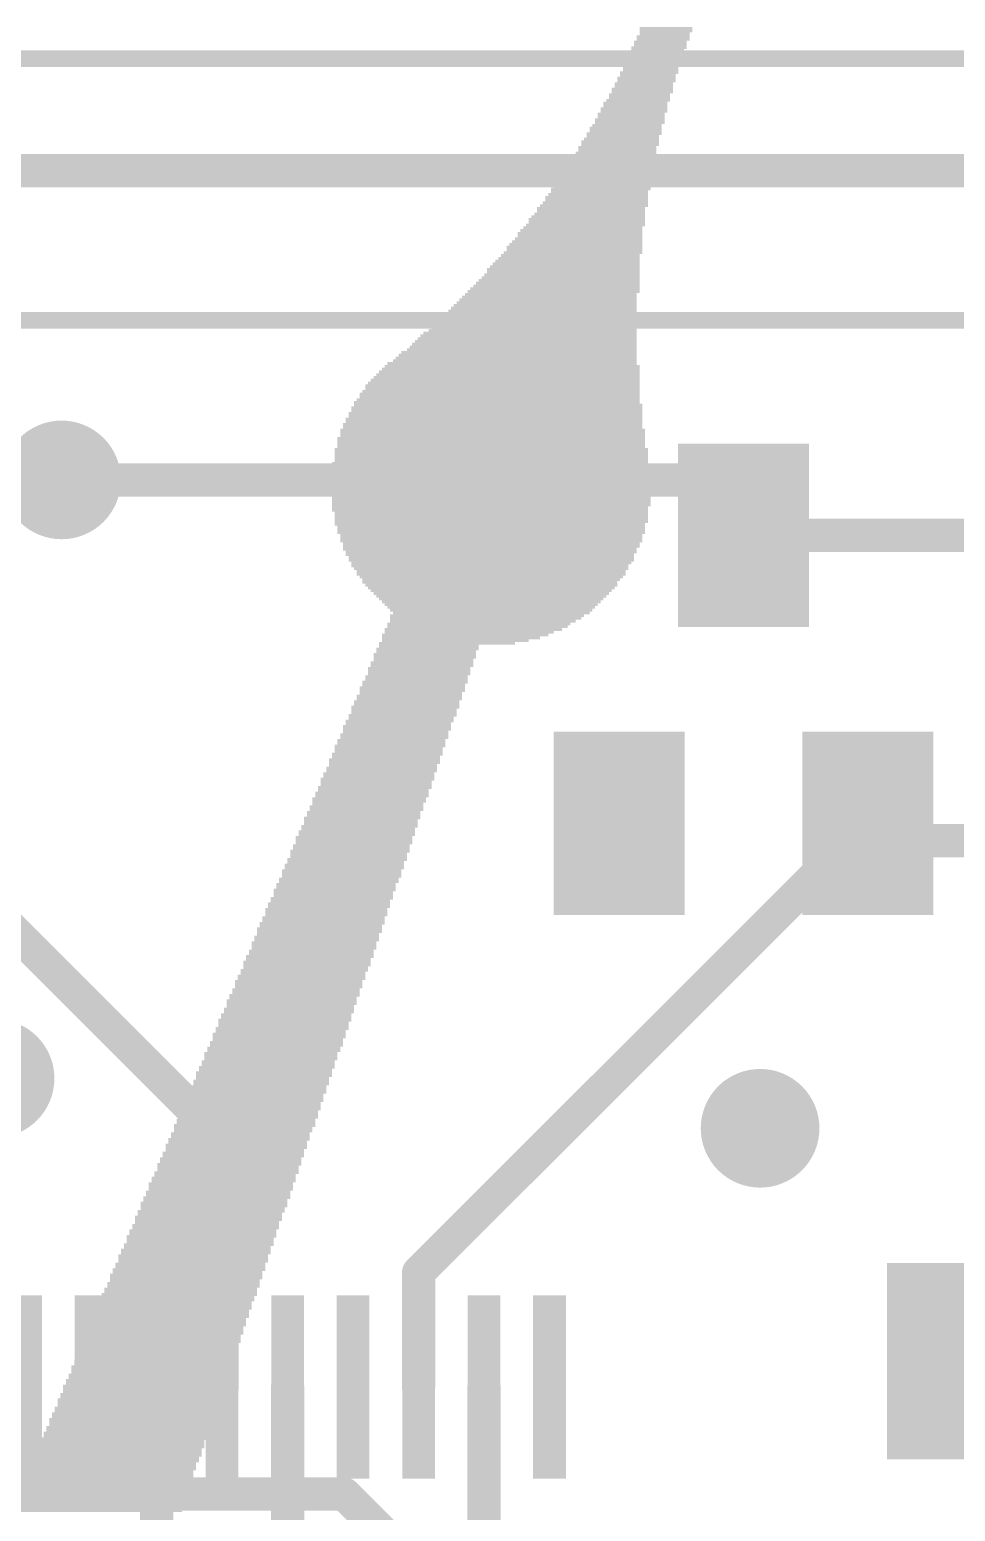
# Model space of a CAD drawing. Extents: x -26.8 to 26.8, y -26.8 to 26.8.
# Drawn here: x 1.28 to 8.35, y 4.69 to 16.01 of the extents above; entities that cross this region are included whole.
import ezdxf

# ---------------------------------------------------------------- set-up
doc = ezdxf.new("R2010")
doc.units = 0
for name, color, linetype in [('1', 12, 'CONTINUOUS'), ('16', 5, 'CONTINUOUS'), ('18', 110, 'CONTINUOUS'), ('20', 53, 'CONTINUOUS'), ('200', 40, 'CONTINUOUS'), ('22', 6, 'CONTINUOUS')]:
    doc.layers.add(name, color=color, linetype=linetype)

# ---------------------------------------------------------------- blocks, each defined once
blk = doc.blocks.new('RECT')
blk.add_solid([(-0.5, -0.5), (0.5, -0.5), (-0.5, 0.5), (0.5, 0.5)])
blk = doc.blocks.new('ROUNDV')
at = {"const_width": 0.5}
blk.add_lwpolyline([(0, -0.25, 1), (0, 0.25, 1), (0, -0.25)], format="xyb", dxfattribs=at)

msp = doc.modelspace()

# ---------------------------------------------------------------- linework, layer by layer
at = {"layer": '1'}
for points, const_width in [([(1.524, 12.573), (6.307, 12.573)], 0.254), ([(6.307, 12.573), (6.731, 12.149)], 0.254), ([(8.894, 12.149), (6.731, 12.149)], 0.254), ([(4.25, 6.518), (7.681, 9.949)], 0.254), ([(7.681, 9.949), (7.812, 9.818)], 0.254), ([(7.812, 9.818), (9.525, 9.818)], 0.254), ([(1.016, 9.271), (2.75, 7.537)], 0.254), ([(2.75, 7.537), (2.75, 5.643)], 0.254), ([(4.25, 5.643), (4.25, 6.518)], 0.254), ([(8.448, 5.842), (8.636, 5.654)], 0.4064), ([(2.25, 5.643), (2.25, 3.266)], 0.254), ([(3.25, 5.643), (3.25, 2.973)], 0.254), ([(4.75, 5.643), (4.75, 3.759)], 0.254)]:
    msp.add_lwpolyline(points, dxfattribs=dict(at, const_width=const_width))
for points, const_width in [([(1.524, 12.6365, 1), (1.524, 12.5095)], 0.127), ([(6.3519, 12.6179, 1), (6.2621, 12.5281)], 0.127), ([(6.307, 12.5095, 1), (6.307, 12.6365)], 0.127), ([(6.731, 12.2125, 1), (6.731, 12.0855)], 0.127), ([(6.6861, 12.1041, 1), (6.7759, 12.1939)], 0.127), ([(7.7259, 9.9939, 1), (7.6361, 9.9041)], 0.127), ([(7.7259, 9.9041, 1), (7.6361, 9.9939)], 0.127), ([(7.812, 9.8815, 1), (7.812, 9.7545)], 0.127), ([(7.7671, 9.7731, 1), (7.8569, 9.8629)], 0.127), ([(2.8135, 7.537, 1), (2.6865, 7.537)], 0.127), ([(2.7051, 7.4921, 1), (2.7949, 7.5819)], 0.127), ([(4.3135, 6.518, 1), (4.1865, 6.518)], 0.127), ([(4.2051, 6.5629, 1), (4.2949, 6.4731)], 0.127), ([(8.5198, 5.9138, 1), (8.3762, 5.7702)], 0.2032), ([(2.3135, 5.643, 1), (2.1865, 5.643)], 0.127), ([(2.6865, 5.643, 1), (2.8135, 5.643)], 0.127), ([(3.3135, 5.643, 1), (3.1865, 5.643)], 0.127), ([(4.1865, 5.643, 1), (4.3135, 5.643)], 0.127), ([(4.8135, 5.643, 1), (4.6865, 5.643)], 0.127)]:
    msp.add_lwpolyline(points, format="xyb", dxfattribs=dict(at, const_width=const_width))
at = {"layer": '16', "const_width": 0.254}
for points in [[(17.78, 14.9352), (-2.7178, 14.9352)], [(-2.54, 8.763), (1.27, 12.573)], [(1.27, 12.573), (1.524, 12.573)], [(3.683, 4.826), (-11.684, 4.826)], [(4.826, 3.683), (3.683, 4.826)]]:
    msp.add_lwpolyline(points, dxfattribs=at)
at = {"layer": '16', "const_width": 0.127}
for points in [[(1.27, 12.6365, 1), (1.27, 12.5095)], [(1.3149, 12.5281, 1), (1.2251, 12.6179)], [(1.524, 12.5095, 1), (1.524, 12.6365)], [(3.7279, 4.8709, 1), (3.6381, 4.7811)], [(3.683, 4.7625, 1), (3.683, 4.8895)]]:
    msp.add_lwpolyline(points, format="xyb", dxfattribs=at)
at = {"layer": '20', "const_width": 0.0254}
msp.add_lwpolyline([(0, -26.67, 1), (0, 26.67, 1), (0, -26.67)], format="xyb", dxfattribs=at)
at = {"layer": '22', "const_width": 0.127}
for points in [[(15.76, 15.791), (-15.76, 15.791)], [(13.6, 13.791), (-13.6, 13.791)]]:
    msp.add_lwpolyline(points, dxfattribs=at)

# ---------------------------------------------------------------- block references
at = {"layer": '1', "yscale": 1.4}
for p in [(6.731, 12.149), (5.781, 9.949), (7.681, 9.949)]:
    msp.add_blockref('RECT', p, dxfattribs=at)
at = {"layer": '1'}
for p, xscale, yscale in [((8.448, 5.842), 1.24, 1.5), ((1.25, 5.643), 0.25, 1.4), ((1.75, 5.643), 0.25, 1.4), ((2.25, 5.643), 0.25, 1.4), ((2.75, 5.643), 0.25, 1.4), ((3.25, 5.643), 0.25, 1.4), ((3.75, 5.643), 0.25, 1.4), ((4.25, 5.643), 0.25, 1.4), ((4.75, 5.643), 0.25, 1.4), ((5.25, 5.643), 0.25, 1.4)]:
    msp.add_blockref('RECT', p, dxfattribs=dict(at, xscale=xscale, yscale=yscale))
at = {"layer": '18', "xscale": 0.9064, "yscale": 0.9064}
for p in [(1.524, 12.573), (1.524, 12.573), (1.016, 8.001), (1.016, 8.001), (6.858, 7.62), (6.858, 7.62)]:
    msp.add_blockref('ROUNDV', p, dxfattribs=at)
at = {"layer": '200'}
for p, xscale, yscale in [((6.1176, 15.9597), 0.4039, 0.0211), ((6.1392, 16.0232), 0.4013, 0.0211), ((6.1392, 16.002), 0.4013, 0.0213), ((6.129, 15.9808), 0.381, 0.0211), ((6.0858, 15.875), 0.4216, 0.0213), ((6.0757, 15.8538), 0.4013, 0.0211), ((6.096, 15.9173), 0.4013, 0.0211), ((6.096, 15.8962), 0.4013, 0.0211), ((6.1176, 15.9385), 0.4039, 0.0213), ((6.0223, 15.7268), 0.4216, 0.0211), ((6.0439, 15.7903), 0.4242, 0.0211), ((6.0439, 15.7692), 0.4242, 0.0211), ((6.0439, 15.748), 0.4242, 0.0213), ((6.0643, 15.8327), 0.4242, 0.0211), ((6.0643, 15.8115), 0.4242, 0.0213), ((5.9906, 15.6422), 0.4445, 0.0211), ((5.9906, 15.621), 0.4445, 0.0213), ((6.0109, 15.6845), 0.4445, 0.0213), ((6.0008, 15.6633), 0.4242, 0.0211), ((6.0223, 15.7057), 0.4216, 0.0211), ((5.9373, 15.5152), 0.4648, 0.0211), ((5.9588, 15.5575), 0.4674, 0.0213), ((5.9588, 15.5363), 0.4674, 0.0211), ((5.9703, 15.5998), 0.4445, 0.0211), ((5.9703, 15.5787), 0.4445, 0.0211), ((5.8953, 15.4093), 0.508, 0.0211), ((5.8953, 15.3882), 0.508, 0.0211), ((5.9055, 15.4517), 0.4877, 0.0211), ((5.9055, 15.4305), 0.4877, 0.0213), ((5.9271, 15.4728), 0.4851, 0.0211), ((5.9373, 15.494), 0.4648, 0.0213), ((5.842, 15.2823), 0.5283, 0.0211), ((5.8636, 15.3247), 0.5309, 0.0211), ((5.8636, 15.3035), 0.5309, 0.0213), ((5.8738, 15.367), 0.5105, 0.0213), ((5.8738, 15.3458), 0.5105, 0.0211), ((5.8001, 15.1765), 0.5715, 0.0213), ((5.8102, 15.1977), 0.5512, 0.0211), ((5.8204, 15.2188), 0.5715, 0.0211), ((5.8318, 15.2612), 0.5486, 0.0211), ((5.8318, 15.24), 0.5486, 0.0213), ((5.748, 15.0495), 0.635, 0.0213), ((5.7582, 15.0707), 0.6147, 0.0211), ((5.7683, 15.113), 0.5944, 0.0213), ((5.7683, 15.0918), 0.5944, 0.0211), ((5.7899, 15.1553), 0.5918, 0.0211), ((5.7899, 15.1342), 0.5918, 0.0211), ((5.7036, 14.9437), 0.6782, 0.0211), ((5.715, 14.986), 0.6553, 0.0213), ((5.715, 14.9648), 0.6553, 0.0211), ((5.7252, 15.0072), 0.635, 0.0211), ((5.748, 15.0283), 0.635, 0.0211), ((5.6629, 14.859), 0.7188, 0.0213), ((5.6629, 14.8378), 0.7188, 0.0211), ((5.6731, 14.8802), 0.6985, 0.0211), ((5.6934, 14.9225), 0.6985, 0.0213), ((5.6833, 14.9013), 0.6782, 0.0211), ((5.6096, 14.732), 0.7849, 0.0213), ((5.6096, 14.7108), 0.7849, 0.0211), ((5.621, 14.7532), 0.762, 0.0211), ((5.6413, 14.7955), 0.762, 0.0213), ((5.6312, 14.7743), 0.7417, 0.0211), ((5.6515, 14.8167), 0.7417, 0.0211), ((5.5563, 14.605), 0.8458, 0.0213), ((5.5664, 14.6473), 0.8255, 0.0211), ((5.5664, 14.6262), 0.8255, 0.0211), ((5.5893, 14.6685), 0.8255, 0.0213), ((5.5994, 14.6897), 0.8052, 0.0211), ((5.4928, 14.478), 0.9322, 0.0213), ((5.5042, 14.4992), 0.9093, 0.0211), ((5.5245, 14.5203), 0.9093, 0.0211), ((5.5347, 14.5627), 0.889, 0.0211), ((5.5347, 14.5415), 0.889, 0.0213), ((5.5448, 14.5838), 0.8687, 0.0211), ((5.4508, 14.3722), 1.016, 0.0211), ((5.461, 14.3933), 0.9957, 0.0211), ((5.4724, 14.4145), 0.9728, 0.0213), ((5.4826, 14.4568), 0.9525, 0.0211), ((5.4826, 14.4357), 0.9525, 0.0211), ((5.3988, 14.2663), 1.0795, 0.0211), ((5.4089, 14.2875), 1.0592, 0.0213), ((5.4293, 14.3087), 1.0592, 0.0211), ((5.4407, 14.351), 1.0363, 0.0213), ((5.4407, 14.3298), 1.0363, 0.0211), ((5.3454, 14.1393), 1.1862, 0.0211), ((5.3556, 14.1817), 1.1659, 0.0211), ((5.3556, 14.1605), 1.1659, 0.0213), ((5.367, 14.2028), 1.143, 0.0211), ((5.3772, 14.224), 1.1227, 0.0213), ((5.3873, 14.2452), 1.1024, 0.0211), ((5.2921, 14.0335), 1.2929, 0.0213), ((5.3035, 14.0547), 1.27, 0.0211), ((5.3137, 14.0758), 1.2497, 0.0211), ((5.3238, 14.097), 1.2294, 0.0213), ((5.3353, 14.1182), 1.2065, 0.0211), ((5.2286, 13.9277), 1.3741, 0.0211), ((5.2388, 13.9488), 1.3538, 0.0211), ((5.2489, 13.97), 1.3335, 0.0213), ((5.2603, 13.9912), 1.3106, 0.0211), ((5.2819, 14.0123), 1.3132, 0.0211), ((5.1651, 13.8007), 1.5011, 0.0211), ((5.1753, 13.8218), 1.4808, 0.0211), ((5.1854, 13.843), 1.4605, 0.0213), ((5.1968, 13.8642), 1.4376, 0.0211), ((5.207, 13.8853), 1.4173, 0.0211), ((5.2172, 13.9065), 1.397, 0.0213), ((5.1016, 13.6948), 1.6281, 0.0211), ((5.1219, 13.716), 1.5875, 0.0213), ((5.1333, 13.7372), 1.5646, 0.0211), ((5.1435, 13.7583), 1.5443, 0.0211), ((5.1537, 13.7795), 1.524, 0.0213), ((5.0483, 13.589), 1.7348, 0.0213), ((5.0584, 13.6102), 1.7145, 0.0211), ((5.0698, 13.6313), 1.6916, 0.0211), ((5.08, 13.6525), 1.6713, 0.0213), ((5.0902, 13.6737), 1.651, 0.0211), ((4.9632, 13.462), 1.905, 0.0213), ((4.9848, 13.4832), 1.8618, 0.0211), ((4.9949, 13.5043), 1.8415, 0.0211), ((5.0063, 13.5255), 1.8186, 0.0213), ((5.0165, 13.5467), 1.7983, 0.0211), ((5.0381, 13.5678), 1.7551, 0.0211), ((4.9225, 13.3562), 2.032, 0.0211), ((4.9327, 13.3773), 2.0117, 0.0211), ((4.9428, 13.3985), 1.9914, 0.0213), ((4.9543, 13.4197), 1.9685, 0.0211), ((4.9644, 13.4408), 1.9482, 0.0211), ((4.8793, 13.2503), 2.1184, 0.0211), ((4.8908, 13.2927), 2.0955, 0.0211), ((4.8908, 13.2715), 2.0955, 0.0213), ((4.9009, 13.3138), 2.0752, 0.0211), ((4.9111, 13.335), 2.0549, 0.0213), ((4.8476, 13.1233), 2.2225, 0.0211), ((4.8476, 13.1657), 2.1819, 0.0211), ((4.8578, 13.1445), 2.2022, 0.0213), ((4.8578, 13.1868), 2.1615, 0.0211), ((4.8692, 13.2292), 2.1387, 0.0211), ((4.8692, 13.208), 2.1387, 0.0213), ((4.826, 13.0387), 2.2657, 0.0211), ((4.826, 13.0175), 2.2657, 0.0213), ((4.8374, 13.081), 2.2428, 0.0213), ((4.8374, 13.0598), 2.2428, 0.0211), ((4.8476, 13.1022), 2.2225, 0.0211), ((4.8158, 12.954), 2.3266, 0.0213), ((4.8158, 12.9328), 2.3266, 0.0211), ((4.8158, 12.9117), 2.3266, 0.0211), ((4.8158, 12.9963), 2.286, 0.0211), ((4.8158, 12.9752), 2.286, 0.0211), ((4.8057, 12.8058), 2.3927, 0.0211), ((4.8057, 12.7847), 2.3927, 0.0211), ((4.8044, 12.8905), 2.3495, 0.0213), ((4.8044, 12.8693), 2.3495, 0.0211), ((4.8044, 12.8482), 2.3495, 0.0211), ((4.8044, 12.827), 2.3495, 0.0213), ((4.7955, 12.7), 2.413, 0.0213), ((4.7955, 12.6788), 2.413, 0.0211), ((4.8057, 12.7635), 2.3927, 0.0213), ((4.8057, 12.7423), 2.3927, 0.0211), ((4.8057, 12.7212), 2.3927, 0.0211), ((4.8057, 12.6577), 2.4333, 0.0211), ((4.8057, 12.6365), 2.4333, 0.0213), ((4.8057, 12.6153), 2.4333, 0.0211), ((4.8057, 12.5942), 2.4333, 0.0211), ((4.8057, 12.573), 2.4333, 0.0213), ((4.8057, 12.5518), 2.4333, 0.0211), ((4.8057, 12.5307), 2.4333, 0.0211), ((4.8057, 12.5095), 2.4333, 0.0213), ((4.8057, 12.4883), 2.4333, 0.0211), ((4.8057, 12.4672), 2.4333, 0.0211), ((4.8057, 12.446), 2.4333, 0.0213), ((4.8057, 12.4248), 2.4333, 0.0211), ((4.8057, 12.4037), 2.4333, 0.0211), ((4.8057, 12.3825), 2.4333, 0.0213), ((4.7955, 12.3613), 2.413, 0.0211), ((4.7955, 12.3402), 2.413, 0.0211), ((4.7942, 12.2343), 2.3698, 0.0211), ((4.8057, 12.319), 2.3927, 0.0213), ((4.8057, 12.2978), 2.3927, 0.0211), ((4.8057, 12.2767), 2.3927, 0.0211), ((4.8057, 12.2555), 2.3927, 0.0213), ((4.8044, 12.2132), 2.3495, 0.0211), ((4.8044, 12.192), 2.3495, 0.0213), ((4.8044, 12.1708), 2.3495, 0.0211), ((4.8057, 12.1497), 2.3063, 0.0211), ((4.8057, 12.1285), 2.3063, 0.0213), ((4.8057, 12.1073), 2.3063, 0.0211), ((4.8057, 12.0862), 2.2657, 0.0211), ((4.8057, 12.065), 2.2657, 0.0213), ((4.7942, 12.0438), 2.2428, 0.0211), ((4.7942, 12.0015), 2.2022, 0.0213), ((4.8044, 12.0227), 2.2225, 0.0211), ((4.8057, 11.9803), 2.1793, 0.0211), ((4.8057, 11.9592), 2.1793, 0.0211), ((4.8057, 11.938), 2.1387, 0.0213), ((4.7942, 11.9168), 2.1158, 0.0211), ((4.8044, 11.8957), 2.0955, 0.0211), ((4.8044, 11.8745), 2.0549, 0.0213), ((4.8044, 11.8533), 2.0549, 0.0211), ((4.8057, 11.8322), 2.0117, 0.0211), ((4.7942, 11.7898), 1.9482, 0.0211), ((4.8044, 11.811), 1.9685, 0.0213), ((4.8057, 11.7687), 1.9253, 0.0211), ((4.8057, 11.7475), 1.8847, 0.0213), ((4.8044, 11.7263), 1.8415, 0.0211), ((4.8057, 11.7052), 1.7983, 0.0211), ((4.8057, 11.684), 1.7577, 0.0213), ((4.8044, 11.6628), 1.7145, 0.0211), ((4.8057, 11.6417), 1.6713, 0.0211), ((4.8044, 11.6205), 1.6281, 0.0213), ((4.8044, 11.5993), 1.5875, 0.0211), ((4.8044, 11.5782), 1.5469, 0.0211), ((4.7727, 11.5358), 1.4834, 0.0211), ((4.8057, 11.557), 1.5037, 0.0213), ((4.6673, 11.43), 1.3538, 0.0213), ((4.7092, 11.4723), 1.397, 0.0211), ((4.699, 11.4512), 1.3767, 0.0211), ((4.7409, 11.4935), 1.4199, 0.0213), ((4.7625, 11.5147), 1.463, 0.0211), ((4.4666, 11.3242), 1.0389, 0.0211), ((4.605, 11.3877), 1.27, 0.0211), ((4.5733, 11.3665), 1.2065, 0.0213), ((4.5301, 11.3453), 1.1201, 0.0211), ((4.6355, 11.4088), 1.2903, 0.0211), ((4.2977, 11.2395), 0.7823, 0.0213), ((4.2977, 11.2183), 0.7823, 0.0211), ((4.2875, 11.1972), 0.762, 0.0211), ((4.318, 11.2818), 0.7823, 0.0211), ((4.3078, 11.2607), 0.762, 0.0211), ((4.3282, 11.303), 0.762, 0.0213), ((4.2545, 11.1337), 0.7823, 0.0211), ((4.2545, 11.1125), 0.7823, 0.0213), ((4.2545, 11.0913), 0.7823, 0.0211), ((4.2761, 11.176), 0.7849, 0.0213), ((4.2761, 11.1548), 0.7849, 0.0211), ((4.2024, 10.9855), 0.8052, 0.0213), ((4.2126, 11.0067), 0.7849, 0.0211), ((4.2228, 11.0278), 0.8052, 0.0211), ((4.2342, 11.0702), 0.7823, 0.0211), ((4.2342, 11.049), 0.7823, 0.0213), ((4.1593, 10.8797), 0.8052, 0.0211), ((4.1593, 10.8585), 0.8052, 0.0213), ((4.1796, 10.922), 0.8052, 0.0213), ((4.1796, 10.9008), 0.8052, 0.0211), ((4.2024, 10.9643), 0.8052, 0.0211), ((4.191, 10.9432), 0.7823, 0.0211), ((4.1173, 10.7527), 0.8026, 0.0211), ((4.1288, 10.7738), 0.8255, 0.0211), ((4.1491, 10.8373), 0.8255, 0.0211), ((4.1389, 10.8162), 0.8052, 0.0211), ((4.1389, 10.795), 0.8052, 0.0213), ((4.0754, 10.6468), 0.8052, 0.0211), ((4.0856, 10.6892), 0.8255, 0.0211), ((4.0856, 10.668), 0.8255, 0.0213), ((4.0957, 10.7103), 0.8052, 0.0211), ((4.1059, 10.7315), 0.8255, 0.0213), ((4.0323, 10.541), 0.8458, 0.0213), ((4.0221, 10.5198), 0.8255, 0.0211), ((4.0424, 10.5833), 0.8255, 0.0211), ((4.0424, 10.5622), 0.8255, 0.0211), ((4.0653, 10.6257), 0.8255, 0.0211), ((4.0653, 10.6045), 0.8255, 0.0213), ((3.9903, 10.4352), 0.8484, 0.0211), ((3.9903, 10.414), 0.8484, 0.0213), ((4.0119, 10.4775), 0.8458, 0.0213), ((4.0018, 10.4563), 0.8255, 0.0211), ((4.0221, 10.4987), 0.8255, 0.0211), ((3.9472, 10.3293), 0.8484, 0.0211), ((3.9472, 10.3082), 0.8484, 0.0211), ((3.9688, 10.3717), 0.8458, 0.0211), ((3.9688, 10.3505), 0.8458, 0.0213), ((3.9789, 10.3928), 0.8255, 0.0211), ((3.8951, 10.1812), 0.8661, 0.0211), ((3.9167, 10.2235), 0.8687, 0.0213), ((3.9053, 10.2023), 0.8458, 0.0211), ((3.9268, 10.2658), 0.8484, 0.0211), ((3.9268, 10.2447), 0.8484, 0.0211), ((3.937, 10.287), 0.8687, 0.0213), ((3.8532, 10.0753), 0.8687, 0.0211), ((3.8735, 10.1388), 0.8687, 0.0211), ((3.8735, 10.1177), 0.8687, 0.0211), ((3.8633, 10.0965), 0.8484, 0.0213), ((3.8951, 10.16), 0.8661, 0.0213), ((3.8202, 9.9907), 0.889, 0.0211), ((3.81, 9.9695), 0.8687, 0.0213), ((3.8316, 10.033), 0.8661, 0.0213), ((3.8316, 10.0118), 0.8661, 0.0211), ((3.8532, 10.0542), 0.8687, 0.0211), ((3.7567, 9.8425), 0.889, 0.0213), ((3.7795, 9.8848), 0.889, 0.0211), ((3.7795, 9.8637), 0.889, 0.0211), ((3.7998, 9.9272), 0.889, 0.0211), ((3.7897, 9.906), 0.8687, 0.0213), ((3.81, 9.9483), 0.8687, 0.0211), ((3.7262, 9.7367), 0.9093, 0.0211), ((3.7363, 9.779), 0.889, 0.0213), ((3.7363, 9.7578), 0.889, 0.0211), ((3.7567, 9.8213), 0.889, 0.0211), ((3.7567, 9.8002), 0.889, 0.0211), ((3.683, 9.6308), 0.9093, 0.0211), ((3.7046, 9.6732), 0.9119, 0.0211), ((3.6932, 9.652), 0.889, 0.0213), ((3.716, 9.7155), 0.889, 0.0213), ((3.716, 9.6943), 0.889, 0.0211), ((3.6411, 9.525), 0.9119, 0.0213), ((3.6411, 9.5038), 0.9119, 0.0211), ((3.6627, 9.5885), 0.9093, 0.0213), ((3.6627, 9.5673), 0.9093, 0.0211), ((3.6627, 9.5462), 0.9093, 0.0211), ((3.683, 9.6097), 0.9093, 0.0211), ((3.6093, 9.4403), 0.9296, 0.0211), ((3.5992, 9.4192), 0.9093, 0.0211), ((3.5992, 9.398), 0.9093, 0.0213), ((3.6195, 9.4827), 0.9093, 0.0211), ((3.6195, 9.4615), 0.9093, 0.0213), ((3.5458, 9.2922), 0.9296, 0.0211), ((3.5458, 9.271), 0.9296, 0.0213), ((3.5662, 9.3345), 0.9296, 0.0213), ((3.5662, 9.3133), 0.9296, 0.0211), ((3.5763, 9.3557), 0.9093, 0.0211), ((3.5878, 9.3768), 0.9322, 0.0211), ((3.5039, 9.1652), 0.9322, 0.0211), ((3.5141, 9.1863), 0.9525, 0.0211), ((3.5243, 9.2287), 0.9322, 0.0211), ((3.5243, 9.2075), 0.9322, 0.0213), ((3.5458, 9.2498), 0.9296, 0.0211), ((3.4709, 9.0805), 0.9525, 0.0213), ((3.4709, 9.0593), 0.9525, 0.0211), ((3.4938, 9.144), 0.9525, 0.0213), ((3.4938, 9.1228), 0.9525, 0.0211), ((3.4823, 9.1017), 0.9296, 0.0211), ((3.4188, 8.9323), 0.9754, 0.0211), ((3.4303, 8.9747), 0.9525, 0.0211), ((3.4303, 8.9535), 0.9525, 0.0213), ((3.4506, 9.0382), 0.9525, 0.0211), ((3.4506, 9.017), 0.9525, 0.0213), ((3.4506, 8.9958), 0.9525, 0.0211), ((3.3769, 8.8265), 0.9728, 0.0213), ((3.3973, 8.89), 0.9728, 0.0213), ((3.3973, 8.8688), 0.9728, 0.0211), ((3.3871, 8.8477), 0.9525, 0.0211), ((3.4074, 8.9112), 0.9525, 0.0211), ((3.3338, 8.7418), 0.9728, 0.0211), ((3.3338, 8.7207), 0.9728, 0.0211), ((3.3553, 8.7842), 0.9754, 0.0211), ((3.3553, 8.763), 0.9754, 0.0213), ((3.3668, 8.8053), 0.9525, 0.0211), ((3.2804, 8.5937), 0.9931, 0.0211), ((3.302, 8.636), 0.9957, 0.0213), ((3.2906, 8.6148), 0.9728, 0.0211), ((3.3134, 8.6783), 0.9728, 0.0211), ((3.3134, 8.6572), 0.9728, 0.0211), ((3.3338, 8.6995), 0.9728, 0.0213), ((3.2385, 8.4878), 0.9957, 0.0211), ((3.2601, 8.5302), 0.9931, 0.0211), ((3.2601, 8.509), 0.9931, 0.0213), ((3.2804, 8.5725), 0.9931, 0.0213), ((3.2703, 8.5513), 0.9728, 0.0211), ((3.208, 8.382), 1.016, 0.0213), ((3.2283, 8.4455), 1.016, 0.0213), ((3.2182, 8.4243), 0.9957, 0.0211), ((3.2182, 8.4032), 0.9957, 0.0211), ((3.2385, 8.4667), 0.9957, 0.0211), ((3.1648, 8.2762), 1.016, 0.0211), ((3.1648, 8.255), 1.016, 0.0213), ((3.175, 8.2973), 0.9957, 0.0211), ((3.1852, 8.3397), 1.016, 0.0211), ((3.1852, 8.3185), 1.016, 0.0213), ((3.1966, 8.3608), 0.9931, 0.0211), ((3.1217, 8.1915), 1.016, 0.0213), ((3.1217, 8.1703), 1.016, 0.0211), ((3.1217, 8.1492), 1.016, 0.0211), ((3.1445, 8.2338), 1.016, 0.0211), ((3.1445, 8.2127), 1.016, 0.0211), ((3.0696, 8.0433), 1.0389, 0.0211), ((3.081, 8.0645), 1.016, 0.0213), ((3.0912, 8.0857), 1.0363, 0.0211), ((3.1013, 8.128), 1.016, 0.0213), ((3.1013, 8.1068), 1.016, 0.0211), ((3.0277, 7.9375), 1.0363, 0.0213), ((3.0277, 7.9163), 1.0363, 0.0211), ((3.048, 7.9798), 1.0363, 0.0211), ((3.048, 7.9587), 1.0363, 0.0211), ((3.0696, 8.0222), 1.0389, 0.0211), ((3.0582, 8.001), 1.016, 0.0213), ((2.9947, 7.8317), 1.0566, 0.0211), ((2.9845, 7.8105), 1.0363, 0.0213), ((3.0163, 7.8952), 1.0592, 0.0211), ((3.0048, 7.874), 1.0363, 0.0213), ((3.0048, 7.8528), 1.0363, 0.0211), ((2.9527, 7.747), 1.0592, 0.0213), ((2.9527, 7.7258), 1.0592, 0.0211), ((2.9527, 7.7047), 1.0592, 0.0211), ((2.9731, 7.7893), 1.0592, 0.0211), ((2.9731, 7.7682), 1.0592, 0.0211), ((2.8893, 7.5777), 1.0592, 0.0211), ((2.9108, 7.62), 1.0566, 0.0213), ((2.9108, 7.5988), 1.0566, 0.0211), ((2.9223, 7.6412), 1.0795, 0.0211), ((2.9324, 7.6835), 1.0592, 0.0213), ((2.9324, 7.6623), 1.0592, 0.0211), ((2.8588, 7.493), 1.0795, 0.0213), ((2.8588, 7.4718), 1.0795, 0.0211), ((2.8689, 7.5142), 1.0592, 0.0211), ((2.8791, 7.5353), 1.0795, 0.0211), ((2.8893, 7.5565), 1.0592, 0.0213), ((2.8156, 7.3872), 1.0795, 0.0211), ((2.8156, 7.366), 1.0795, 0.0213), ((2.8359, 7.4295), 1.0795, 0.0213), ((2.8359, 7.4083), 1.0795, 0.0211), ((2.8473, 7.4507), 1.0566, 0.0211), ((2.7623, 7.239), 1.0998, 0.0213), ((2.7838, 7.2813), 1.1024, 0.0211), ((2.7724, 7.2602), 1.0795, 0.0211), ((2.8054, 7.3448), 1.0998, 0.0211), ((2.7953, 7.3237), 1.0795, 0.0211), ((2.7953, 7.3025), 1.0795, 0.0213), ((2.7203, 7.1332), 1.1024, 0.0211), ((2.7407, 7.1967), 1.1024, 0.0211), ((2.7407, 7.1755), 1.1024, 0.0213), ((2.7407, 7.1543), 1.1024, 0.0211), ((2.7623, 7.2178), 1.0998, 0.0211), ((2.6886, 7.0485), 1.1201, 0.0213), ((2.6886, 7.0273), 1.1201, 0.0211), ((2.7102, 7.0908), 1.1227, 0.0211), ((2.6987, 7.0697), 1.0998, 0.0211), ((2.7203, 7.112), 1.1024, 0.0213), ((2.6467, 6.9427), 1.1227, 0.0211), ((2.6467, 6.9215), 1.1227, 0.0213), ((2.6353, 6.9003), 1.0998, 0.0211), ((2.667, 6.985), 1.1227, 0.0213), ((2.6568, 6.9638), 1.1024, 0.0211), ((2.6784, 7.0062), 1.0998, 0.0211), ((2.5933, 6.7945), 1.143, 0.0213), ((2.6035, 6.8368), 1.1227, 0.0211), ((2.6035, 6.8157), 1.1227, 0.0211), ((2.6251, 6.8792), 1.1201, 0.0211), ((2.6251, 6.858), 1.1201, 0.0213), ((2.5502, 6.6887), 1.143, 0.0211), ((2.573, 6.731), 1.143, 0.0213), ((2.5616, 6.7098), 1.1201, 0.0211), ((2.5832, 6.7733), 1.1227, 0.0211), ((2.5832, 6.7522), 1.1227, 0.0211), ((2.5083, 6.5828), 1.1455, 0.0211), ((2.5083, 6.5617), 1.1455, 0.0211), ((2.5298, 6.6463), 1.143, 0.0211), ((2.5298, 6.6252), 1.143, 0.0211), ((2.5298, 6.604), 1.143, 0.0213), ((2.5502, 6.6675), 1.143, 0.0213), ((2.4663, 6.4558), 1.143, 0.0211), ((2.4765, 6.4982), 1.1633, 0.0211), ((2.4765, 6.477), 1.1633, 0.0213), ((2.4981, 6.5405), 1.1659, 0.0213), ((2.4867, 6.5193), 1.143, 0.0211), ((2.4244, 6.35), 1.1862, 0.0213), ((2.413, 6.3288), 1.1633, 0.0211), ((2.4346, 6.3923), 1.1659, 0.0211), ((2.4346, 6.3712), 1.1659, 0.0211), ((2.4562, 6.4347), 1.1633, 0.0211), ((2.4562, 6.4135), 1.1633, 0.0213), ((2.3813, 6.2442), 1.1862, 0.0211), ((2.3711, 6.223), 1.1659, 0.0213), ((2.3927, 6.2865), 1.1633, 0.0213), ((2.3927, 6.2653), 1.1633, 0.0211), ((2.413, 6.3077), 1.1633, 0.0211), ((2.3393, 6.1383), 1.1836, 0.0211), ((2.3393, 6.1172), 1.1836, 0.0211), ((2.3609, 6.1807), 1.1862, 0.0211), ((2.3495, 6.1595), 1.1633, 0.0213), ((2.3711, 6.2018), 1.1659, 0.0211), ((2.286, 5.9902), 1.209, 0.0211), ((2.2974, 6.0325), 1.1862, 0.0213), ((2.2974, 6.0113), 1.1862, 0.0211), ((2.3178, 6.096), 1.1862, 0.0213), ((2.3178, 6.0748), 1.1862, 0.0211), ((2.3178, 6.0537), 1.1862, 0.0211), ((2.2441, 5.8843), 1.2065, 0.0211), ((2.2644, 5.9478), 1.2065, 0.0211), ((2.2644, 5.9267), 1.2065, 0.0211), ((2.2543, 5.9055), 1.1862, 0.0213), ((2.2746, 5.969), 1.1862, 0.0213), ((2.2123, 5.7997), 1.2294, 0.0211), ((2.2009, 5.7785), 1.2065, 0.0213), ((2.2238, 5.842), 1.2065, 0.0213), ((2.2238, 5.8208), 1.2065, 0.0211), ((2.2441, 5.8632), 1.2065, 0.0211), ((2.1488, 5.6515), 1.2294, 0.0213), ((2.1704, 5.6938), 1.2268, 0.0211), ((2.1603, 5.6727), 1.2065, 0.0211), ((2.1907, 5.7362), 1.2268, 0.0211), ((2.1806, 5.715), 1.2065, 0.0213), ((2.2009, 5.7573), 1.2065, 0.0211), ((2.1069, 5.5457), 1.2268, 0.0211), ((2.1273, 5.588), 1.2268, 0.0213), ((2.1273, 5.5668), 1.2268, 0.0211), ((2.1488, 5.6303), 1.2294, 0.0211), ((2.1374, 5.6092), 1.2065, 0.0211), ((2.0752, 5.4398), 1.2497, 0.0211), ((2.0853, 5.4822), 1.2294, 0.0211), ((2.0853, 5.461), 1.2294, 0.0213), ((2.1069, 5.5245), 1.2268, 0.0213), ((2.1069, 5.5033), 1.2268, 0.0211), ((2.032, 5.334), 1.2497, 0.0213), ((2.032, 5.3128), 1.2497, 0.0211), ((2.0536, 5.3975), 1.2471, 0.0213), ((2.0536, 5.3763), 1.2471, 0.0211), ((2.0434, 5.3552), 1.2268, 0.0211), ((2.0638, 5.4187), 1.2268, 0.0211), ((2.0015, 5.2493), 1.27, 0.0211), ((1.9901, 5.2282), 1.2471, 0.0211), ((1.9901, 5.207), 1.2471, 0.0213), ((2.0117, 5.2917), 1.2497, 0.0211), ((2.0117, 5.2705), 1.2497, 0.0213), ((1.938, 5.1012), 1.27, 0.0211), ((1.9583, 5.1435), 1.27, 0.0213), ((1.9583, 5.1223), 1.27, 0.0211), ((1.9685, 5.1647), 1.2497, 0.0211), ((1.9787, 5.1858), 1.27, 0.0211), ((1.8948, 4.9953), 1.27, 0.0211), ((1.8948, 4.9742), 1.27, 0.0211), ((1.9152, 5.0377), 1.27, 0.0211), ((1.9152, 5.0165), 1.27, 0.0213), ((1.938, 5.08), 1.27, 0.0213), ((1.9266, 5.0588), 1.2471, 0.0211), ((1.8631, 4.8895), 1.2929, 0.0213), ((1.8517, 4.8683), 1.27, 0.0211), ((1.8847, 4.953), 1.2903, 0.0213), ((1.8745, 4.9318), 1.27, 0.0211), ((1.8745, 4.9107), 1.27, 0.0211), ((1.8212, 4.8048), 1.2903, 0.0211), ((1.8212, 4.7837), 1.2903, 0.0211), ((1.8212, 4.7625), 1.2903, 0.0213), ((1.8415, 4.8472), 1.2903, 0.0211), ((1.8415, 4.826), 1.2903, 0.0213), ((1.7882, 4.699), 1.3106, 0.0213), ((1.7983, 4.7413), 1.2903, 0.0211), ((1.7983, 4.7202), 1.2903, 0.0211)]:
    msp.add_blockref('RECT', p, dxfattribs=dict(at, xscale=xscale, yscale=yscale))

doc.saveas('drawing.dxf')
